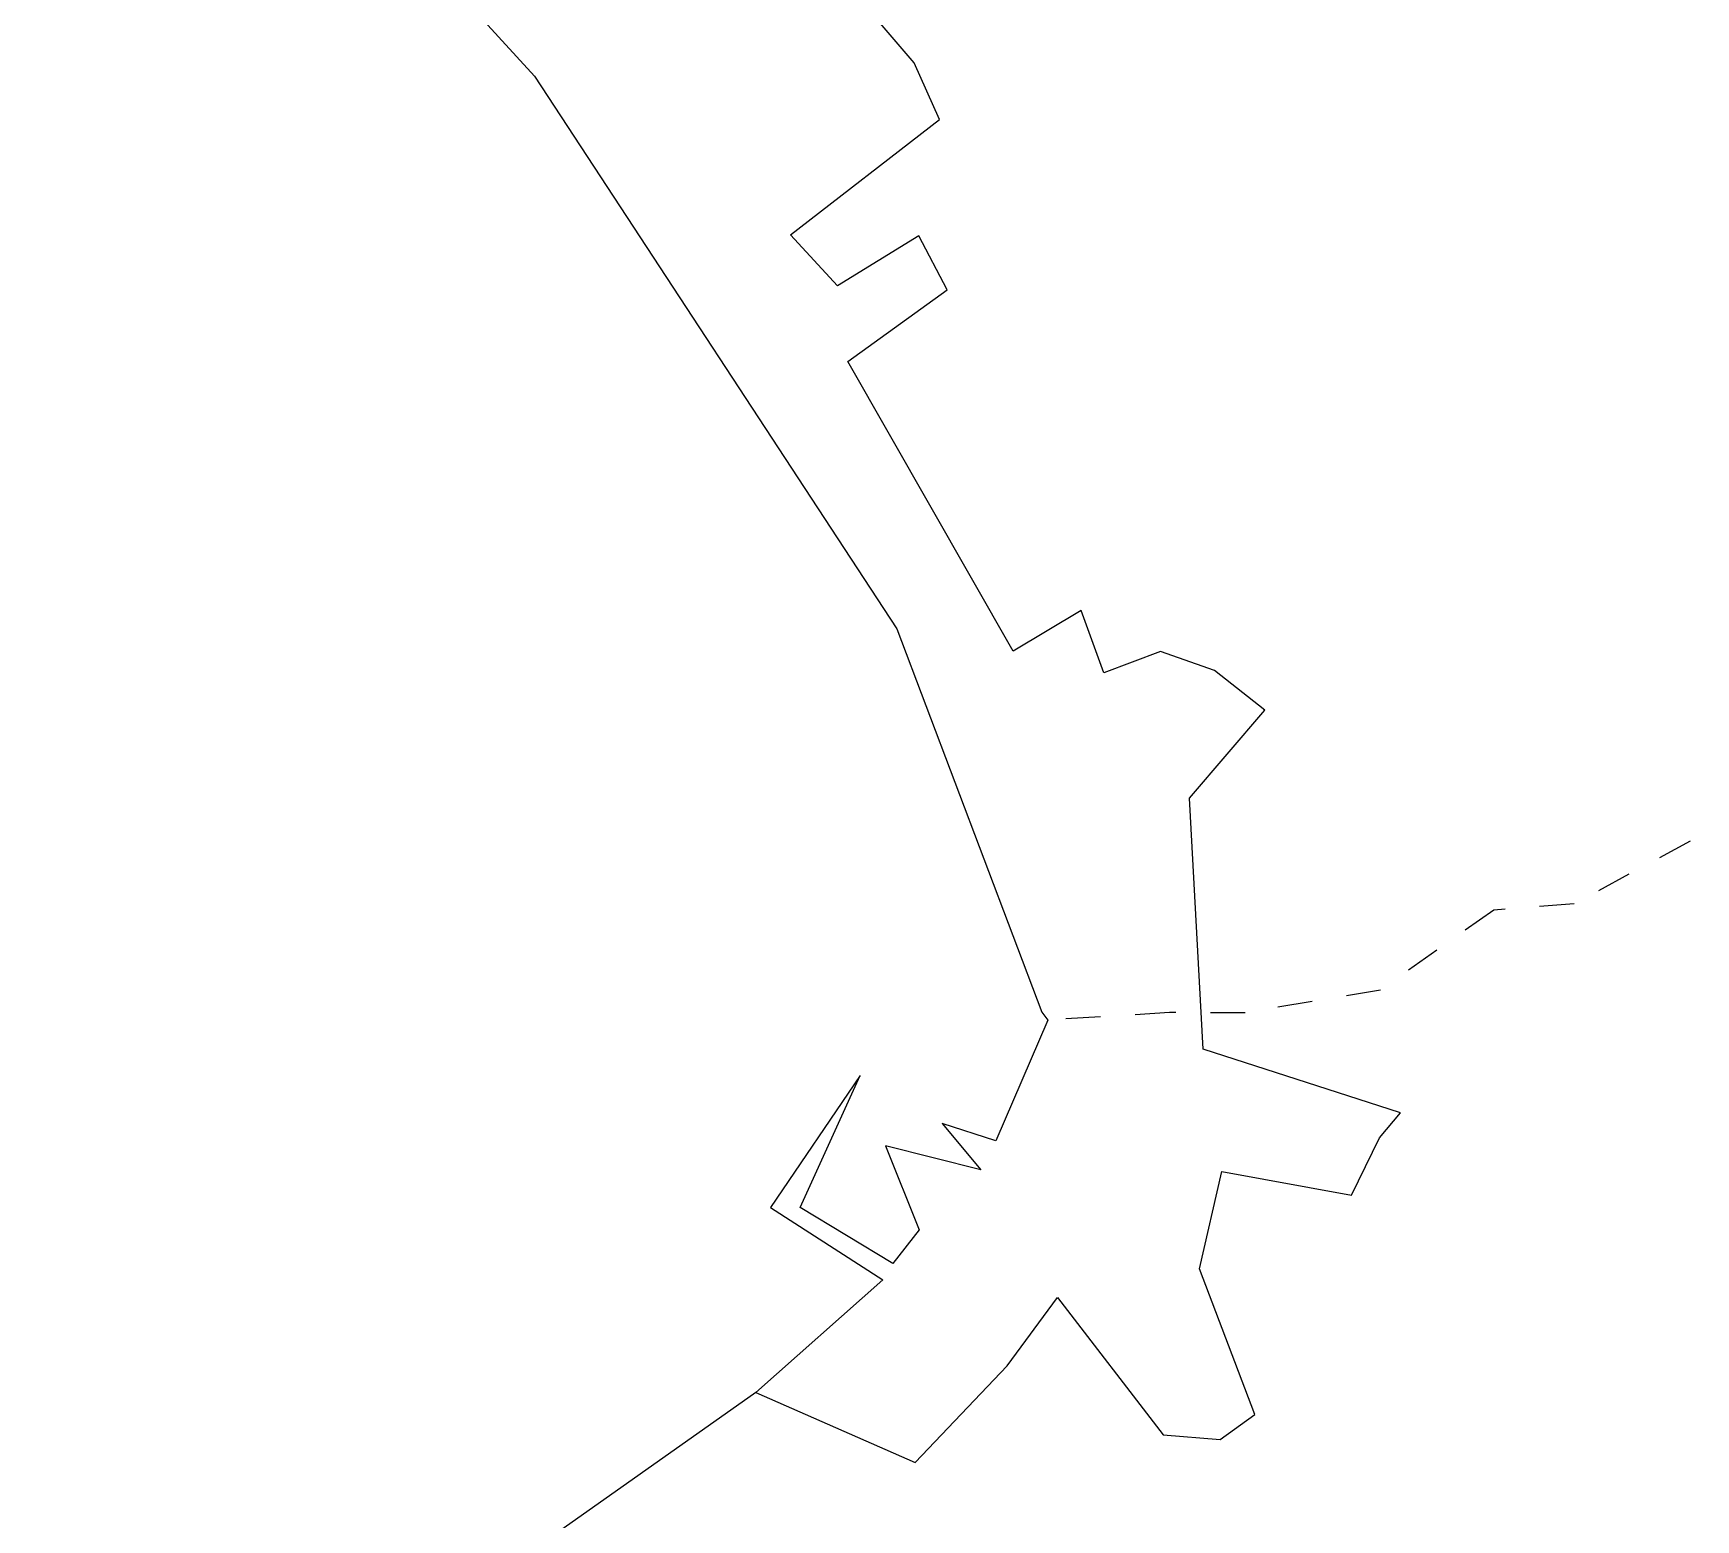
# Model space of a CAD drawing. Header units: millimetres. Extents: x 1888 to 2040, y 1705 to 1894.
# Drawn here: x 1943.223 to 1948.012, y 1815.648 to 1819.929 of the extents above; entities that cross this region are included whole.
import ezdxf

# ---------------------------------------------------------------- set-up
doc = ezdxf.new("R2010")
doc.units = ezdxf.units.MM
doc.linetypes.add('HIDDEN', pattern=[0.375, 0.25, -0.125])

# ---------------------------------------------------------------- blocks, each defined once
blk = doc.blocks.new('mall')
at = {"linetype": 'Continuous'}
for p, q in [((-81574.2, -15407.8), (-80130.4, -16990.4)), ((-81574.2, -15407.8), (-80130.4, -16990.4)), ((-79036.7, -16951.2), (-79302.5, -16640.4)), ((-78963.7, -17115.1), (-79036.7, -16951.2)), ((-80130.4, -16990.4), (-79086.5, -18581.4)), ((-80130.4, -16990.4), (-79086.5, -18581.4)), ((-79392.8, -17447.3), (-78963.7, -17115.1)), ((-79257.1, -17593.5), (-79392.8, -17447.3)), ((-79023.5, -17449.6), (-79257.1, -17593.5)), ((-78941.7, -17605.5), (-79023.5, -17449.6)), ((-79227.9, -17811.7), (-78941.7, -17605.5)), ((-78751.4, -18645.6), (-79227.9, -17811.7)), ((-78555.9, -18528.9), (-78751.4, -18645.6)), ((-78490.3, -18708.4), (-78555.9, -18528.9)), ((-79086.5, -18581.4), (-78669, -19685.7)), ((-79086.5, -18581.4), (-78669, -19685.7)), ((-78326.6, -18646.7), (-78490.3, -18708.4)), ((-78171.1, -18702), (-78326.6, -18646.7)), ((-78026.3, -18816.1), (-78171.1, -18702)), ((-78243.4, -19069.1), (-78026.3, -18816.1)), ((-78204.5, -19791.9), (-78243.4, -19069.1)), ((-78651.4, -19708.5), (-78801.2, -20055.9)), ((-78651.4, -19708.5), (-78801.2, -20055.9)), ((-78669, -19685.7), (-78651.4, -19708.5)), ((-77636, -19975.5), (-78204.5, -19791.9)), ((-79191.9, -19867.8), (-79450.9, -20247.8)), ((-79191.9, -19867.8), (-79450.9, -20247.8)), ((-79365.2, -20247.8), (-79191.9, -19867.8)), ((-79365.2, -20247.8), (-79191.9, -19867.8)), ((-78801.2, -20055.9), (-78955.6, -20006.4)), ((-78955.6, -20006.4), (-78845, -20139.5)), ((-78801.2, -20055.9), (-78955.6, -20006.4)), ((-78955.6, -20006.4), (-78845, -20139.5)), ((-77696, -20047.6), (-77636, -19975.5)), ((-77776.5, -20212.4), (-77696, -20047.6)), ((-78845, -20139.5), (-79119.4, -20071.1)), ((-79119.4, -20071.1), (-79022.2, -20312.4)), ((-78845, -20139.5), (-79119.4, -20071.1)), ((-79119.4, -20071.1), (-79022.2, -20312.4)), ((-78214.5, -20425.1), (-78150.6, -20144.2)), ((-78150.6, -20144.2), (-77776.5, -20212.4)), ((-79450.9, -20247.8), (-79126.9, -20456.7)), ((-79450.9, -20247.8), (-79126.9, -20456.7)), ((-79098.4, -20409.3), (-79365.2, -20247.8)), ((-79098.4, -20409.3), (-79365.2, -20247.8)), ((-79022.2, -20312.4), (-79098.4, -20409.3)), ((-79022.2, -20312.4), (-79098.4, -20409.3)), ((-78055, -20844.8), (-78214.5, -20425.1)), ((-79126.9, -20456.7), (-79493.2, -20781)), ((-79126.9, -20456.7), (-79493.2, -20781)), ((-78768.3, -20704), (-78623.5, -20507.3)), ((-78623.5, -20507.3), (-78319.5, -20903.2)), ((-79033.7, -20983.1), (-78768.3, -20704)), ((-79493.2, -20781), (-80466, -21467.6)), ((-79493.2, -20781), (-79033.7, -20983.1)), ((-78154.8, -20916), (-78055, -20844.8)), ((-78319.5, -20903.2), (-78154.8, -20916))]:
    blk.add_line(p, q, dxfattribs=at)
at = {"linetype": 'HIDDEN'}
for p, q in [((-76449.6, -19003.5), (-77135.3, -19373.6)), ((-77367.3, -19392), (-77693.1, -19621.9)), ((-77135.3, -19373.6), (-77367.3, -19392)), ((-77693.1, -19621.9), (-78083.2, -19687.5)), ((-78300.7, -19686.8), (-78651.4, -19708.5)), ((-78083.2, -19687.5), (-78300.7, -19686.8))]:
    blk.add_line(p, q, dxfattribs=at)

msp = doc.modelspace()

# ---------------------------------------------------------------- block references
at = {"xscale": 0.001, "yscale": 0.001, "zscale": 0.001}
msp.add_blockref('mall', (2024.7968, 1836.7958), dxfattribs=at)

doc.saveas('drawing.dxf')
